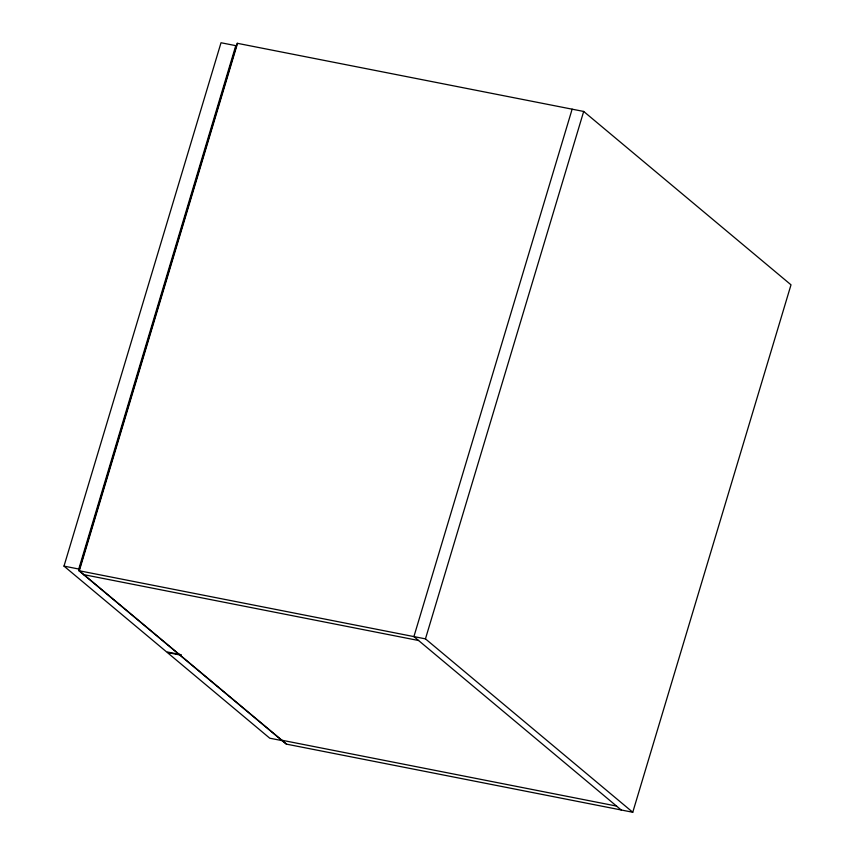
<?xml version="1.0" encoding="UTF-8"?>
<svg xmlns="http://www.w3.org/2000/svg" width="855" height="855" viewBox="0 0 855 855"><rect width="100%" height="100%" fill="white"/><g stroke="black" fill="none" stroke-linecap="round" stroke-linejoin="round"><path stroke-width="1.28" d="M63.997 566.117L221.018 42.75L235.777 45.657L78.767 569.024L63.997 566.117L166.49 651.831L181.249 654.738M78.917 570.702L237.156 43.274L583.687 111.449L791.003 284.822L632.764 812.25L286.222 744.085L78.917 570.702L425.448 638.867L632.764 812.25M237.54 43.349L79.301 570.777L286.607 744.16M572.134 109.173L413.906 636.601L621.211 809.974M425.448 638.867L583.687 111.449M83.576 574.603L418.565 640.502M180.8 655.144L167.27 652.483L269.753 738.196L282.054 740.612M281.562 740.173L616.551 806.073"/></g></svg>
